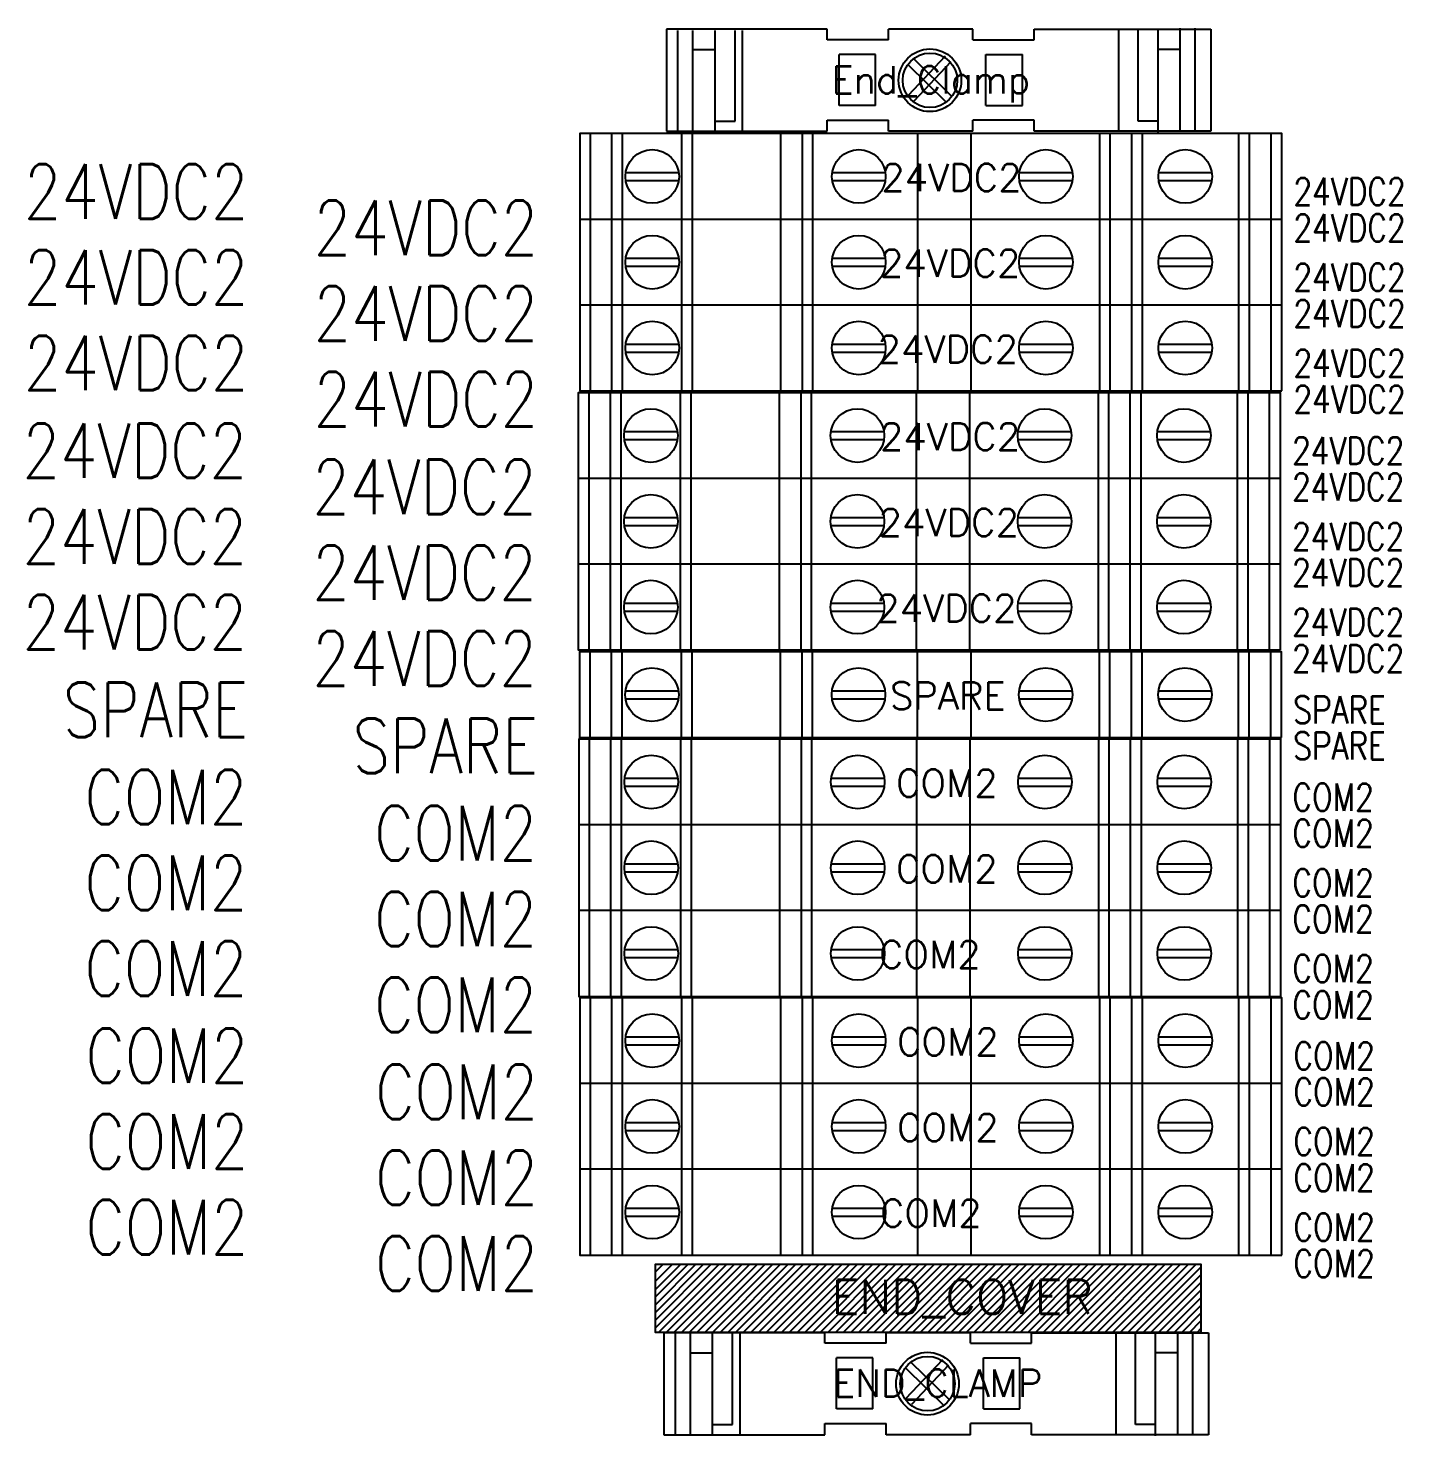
# Model space of a CAD drawing. Header units: inches. Extents: x 0 to 34.2, y 0 to 22.
# Drawn here: x 8.38 to 13.42, y 10.46 to 15.62 of the extents above; entities that cross this region are included whole.
import ezdxf
from ezdxf.enums import TextEntityAlignment as Align

# ---------------------------------------------------------------- set-up
doc = ezdxf.new("R2010")
doc.units = ezdxf.units.IN
doc.header["$MEASUREMENT"] = 0
doc.set_wipeout_variables(frame=1)
for name, color, linetype in [('PSYMS', 7, 'Continuous'), ('PTERM', 4, 'Continuous'), ('PWIRE', 84, 'Continuous')]:
    doc.layers.add(name, color=color, linetype=linetype)
doc.styles.add('WD', font='romans.shx', dxfattribs={"height": 0.185})

# ---------------------------------------------------------------- blocks, each defined once
blk = doc.blocks.new('E_NS35N')
at = {"style": 'WD', "flags": 1}
for tag, height, p in [('INST', 0.125, (-0.0107, 0.4749)), ('LOC', 0.125, (-0.0107, 0.2983)), ('P_TAGSTRIP', 0.125, (-0.0107, 0.1218)), ('MFG', 0.05, (0.0343, -0.4763)), ('CAT', 0.05, (0.0343, -0.5478)), ('WDBLKNAM', 0.05, (0.0343, -0.6193)), ('FP', 0.05, (0.0343, -0.6908)), ('FPT', 0.05, (0.1754, -0.6908)), ('ASSYCODE', 0.05, (0.0343, -0.7892))]:
    blk.add_attdef(tag, text='', height=height, dxfattribs=at).set_placement(p, align=Align.CENTER)
at = {"style": 'WD', "width": 0.8}
blk.add_attdef('WIRENOL', text='', height=0.1, dxfattribs=at).set_placement((-1.0026, -0.1198), align=Align.MIDDLE_RIGHT)
blk.add_attdef('WIRENOR', text='', height=0.1, dxfattribs=at).set_placement((1.0594, -0.1198), align=Align.MIDDLE_LEFT)
at = {"style": 'WD', "flags": 1}
blk.add_attdef('TERMDESCL', text='', height=0.05, dxfattribs=at).set_placement((-1.0001, -0.2348), align=Align.MIDDLE_RIGHT)
blk.add_attdef('TERMDESCR', text='', height=0.05, dxfattribs=at).set_placement((1.0593, -0.2348), align=Align.MIDDLE_LEFT)
blk.add_wipeout([(-0.9692, 0), (-0.3791, 0), (-0.3791, -0.039), (-0.1549, -0.039), (-0.1549, 0), (0.1549, 0), (0.1549, -0.039), (0.3791, -0.039), (0.3791, 0), (1.0277, 0), (1.0277, -0.374), (0.3791, -0.374), (0.3791, -0.3335), (0.1549, -0.3335), (0.1549, -0.374), (-0.1549, -0.374), (-0.1549, -0.3335), (-0.3791, -0.3335), (-0.3791, -0.374), (-0.9692, -0.374)])
blk.add_wipeout([(-0.9692, 0), (-0.3791, 0), (-0.3791, -0.039), (-0.1549, -0.039), (-0.1549, 0), (0.1549, 0), (0.1549, -0.039), (0.3791, -0.039), (0.3791, 0), (1.0277, 0), (1.0277, -0.374), (0.3791, -0.374), (0.3791, -0.3335), (0.1549, -0.3335), (0.1549, -0.374), (-0.1549, -0.374), (-0.1549, -0.3335), (-0.3791, -0.3335), (-0.3791, -0.374), (-0.9692, -0.374)])
for p, q in [((-0.3791, 0), (-0.9692, 0)), ((-0.9692, 0), (-0.9692, -0.374)), ((-0.3791, -0.039), (-0.3791, 0)), ((-0.1549, -0.039), (-0.1549, 0)), ((0.1549, 0), (-0.1549, 0)), ((0.3791, 0), (1.0277, 0)), ((0.3791, -0.039), (0.3791, 0)), ((0.3791, 0), (0.688, 0)), ((0.688, 0), (0.688, -0.374)), ((0.915, -0.3698), (0.915, 0.0042)), ((0.9696, -0.3698), (0.9696, 0.0042)), ((1.0277, 0), (1.0277, -0.374)), ((-0.9268, -0.3782), (-0.9268, -0.0042)), ((-0.8721, -0.3782), (-0.8721, -0.0042)), ((-0.7907, -0.3782), (-0.7907, -0.0042)), ((-0.7175, -0.3364), (-0.7175, -0.0042)), ((-0.6897, -0.3782), (-0.6897, -0.0042)), ((-0.1549, -0.039), (-0.3791, -0.039)), ((0.1549, -0.039), (0.3791, -0.039)), ((0.7604, -0.3364), (0.7604, -0.0042)), ((0.8336, -0.3782), (0.8336, -0.0042)), ((-0.8721, -0.0742), (-0.7907, -0.0742)), ((-0.2026, -0.0921), (-0.3361, -0.0921)), ((-0.3361, -0.2789), (-0.3361, -0.0921)), ((-0.2026, -0.2789), (-0.2026, -0.0921)), ((-0.0817, -0.2418), (0.0537, -0.0978)), ((0.2026, -0.0921), (0.3361, -0.0921)), ((0.2026, -0.2789), (0.2026, -0.0921)), ((0.3361, -0.2789), (0.3361, -0.0921)), ((0.915, -0.0742), (0.8336, -0.0742)), ((-0.0839, -0.1287), (0.057, -0.2672)), ((-0.0636, -0.1077), (0.0776, -0.2466)), ((-0.0606, -0.2619), (0.0751, -0.1176)), ((-0.2026, -0.2789), (-0.3361, -0.2789)), ((0.2026, -0.2789), (0.3361, -0.2789)), ((-0.7907, -0.3364), (-0.7175, -0.3364)), ((-0.3791, -0.374), (-0.3791, -0.3335)), ((-0.3791, -0.3335), (-0.1549, -0.3335)), ((-0.1549, -0.374), (-0.1549, -0.3335)), ((0.3791, -0.3335), (0.1549, -0.3335)), ((0.3791, -0.374), (0.3791, -0.3335)), ((0.8336, -0.3364), (0.7604, -0.3364)), ((-0.9692, -0.374), (-0.3791, -0.374)), ((0.1549, -0.374), (-0.1549, -0.374)), ((1.0277, -0.374), (0.3791, -0.374)), ((0.688, -0.374), (0.3791, -0.374))]:
    blk.add_line(p, q)
for points in [[(0.1549, -0.039), (0.1549, 0)], [(0.1549, -0.374), (0.1549, -0.3335)]]:
    blk.add_lwpolyline(points)
for radius in [0.115, 0.1]:
    blk.add_circle((-0.0027, -0.187), radius)
at = {"style": 'WD'}
for tag in ['WIRENO', 'TERM']:
    blk.add_attdef(tag, text='', height=0.1, dxfattribs=at).set_placement((0.0343, -0.1851), align=Align.MIDDLE_CENTER)
blk = doc.blocks.new('wd_default_02terminal')
at = {"style": 'WD', "flags": 1}
for tag, height, p in [('INST', 0.125, (0.0076, 0.4214)), ('LOC', 0.125, (0.0076, 0.2448)), ('P_TAGSTRIP', 0.125, (0.0076, 0.0683)), ('CAT', 0.05, (0.0052, -0.4504)), ('WDBLKNAM', 0.05, (0.0052, -0.5219)), ('FP', 0.05, (0.0052, -0.5934)), ('FPT', 0.05, (0.1463, -0.5934)), ('ASSYCODE', 0.05, (0.0052, -0.6748))]:
    blk.add_attdef(tag, text='', height=height, dxfattribs=at).set_placement(p, align=Align.CENTER)
at = {"style": 'WD', "width": 0.8}
for tag, p in [('WIRENOL', (-1.3147, -0.2124)), ('L02WIRENOL', (-1.3147, -0.3451))]:
    blk.add_attdef(tag, text='', height=0.1, dxfattribs=at).set_placement(p, align=Align.MIDDLE_RIGHT)
for tag, p in [('WIRENOR', (1.3301, -0.2124)), ('L02WIRENOR', (1.3301, -0.3451))]:
    blk.add_attdef(tag, text='', height=0.1, dxfattribs=at).set_placement(p, align=Align.MIDDLE_LEFT)
at = {"style": 'WD', "flags": 1}
for tag, p in [('L01PINL', (-0.882, -0.3761)), ('L02PINL', (-0.882, -0.4415))]:
    blk.add_attdef(tag, text='', height=0.05, dxfattribs=at).set_placement(p, align=Align.MIDDLE_RIGHT)
blk.add_attdef('L02TERM', text='', height=0.1, dxfattribs=at).set_placement((0, -0.4091), align=Align.MIDDLE_CENTER)
for tag, p in [('L01PINR', (0.8974, -0.3761)), ('L02PINR', (0.8974, -0.4415))]:
    blk.add_attdef(tag, text='', height=0.05, dxfattribs=at).set_placement(p, align=Align.MIDDLE_LEFT)
at = {"linetype": 'Continuous'}
blk.add_wipeout([(1.2871, -0.3144), (1.2871, 0), (-1.2871, 0), (-1.2871, -0.3144), (0.1489, -0.3144)], dxfattribs=at)
for p, q in [((-1.2478, -0.3144), (-1.2478, 0)), ((-1.1692, -0.3144), (-1.1692, 0)), ((-1.1299, -0.3144), (-1.1299, 0)), ((-0.9125, -0.3144), (-0.9125, 0)), ((-0.8732, -0.3144), (-0.8732, 0)), ((-0.5498, -0.3144), (-0.5498, 0)), ((-0.4712, 0), (-0.4712, -0.3144)), ((-0.4319, -0.3144), (-0.4319, 0)), ((-0.0476, -0.3144), (-0.0476, 0)), ((0.1489, -0.3144), (0.1489, 0)), ((0.619, 0), (0.619, -0.3144)), ((0.6583, -0.3144), (0.6583, 0)), ((0.7369, -0.3144), (0.7369, 0)), ((0.7762, -0.3144), (0.7762, 0)), ((1.1299, -0.3144), (1.1299, 0)), ((1.1692, -0.3144), (1.1692, 0)), ((1.2478, -0.3144), (1.2478, 0)), ((-1.1181, -0.1427), (-0.9236, -0.1427)), ((-0.3608, -0.1427), (-0.1666, -0.1427)), ((0.3254, -0.1427), (0.5199, -0.1427)), ((0.8363, -0.1427), (1.0308, -0.1427)), ((-1.1181, -0.1721), (-0.9236, -0.1721)), ((-0.3608, -0.1721), (-0.1666, -0.1721)), ((0.3254, -0.1721), (0.5199, -0.1721)), ((0.8363, -0.1721), (1.0308, -0.1721))]:
    blk.add_line(p, q, dxfattribs=at)
blk.add_lwpolyline([(1.2871, -0.3144), (1.2871, 0), (-1.2871, 0), (-1.2871, -0.3144), (0.1489, -0.3144)], close=True, dxfattribs=at)
for centre in [(-1.021, -0.1572), (-0.2637, -0.1572), (0.4225, -0.1572), (0.9334, -0.1572)]:
    blk.add_circle(centre, 0.0983, dxfattribs=at)
at = {"style": 'WD'}
for tag in ['WIRENO', 'TERM']:
    blk.add_attdef(tag, text='', height=0.1, dxfattribs=at).set_placement((-0.0029, -0.1611), align=Align.MIDDLE_CENTER)
at = {"style": 'WD', "flags": 1}
blk.add_attdef('MFG', text='', height=0.05, dxfattribs=at).set_placement((0.0052, -0.3789), align=Align.CENTER)
blk = doc.blocks.new('wd_default_accessory')
at = {"style": 'WD', "flags": 1}
for tag, p in [('INST', (0, 0.4898)), ('LOC', (0, 0.3023)), ('P_TAGSTRIP', (0, 0.1148))]:
    blk.add_attdef(tag, text='', height=0.125, dxfattribs=at).set_placement(p, align=Align.MIDDLE_CENTER)
at = {"style": 'WD'}
blk.add_attdef('TERM', text='', height=0.125, dxfattribs=at).set_placement((-1.0446, -0.1822), align=Align.RIGHT)
blk.add_wipeout([(1, -0.25), (-1, -0.25), (-1, 0), (1, 0)])
for p, q in [((-0.9608, -0.25), (-0.7108, 0)), ((-0.9326, -0.25), (-0.6826, 0)), ((-0.9044, -0.25), (-0.6544, 0)), ((-0.8762, -0.25), (-0.6262, 0)), ((-0.848, -0.25), (-0.598, 0)), ((-0.8198, -0.25), (-0.5698, 0)), ((-0.7915, -0.25), (-0.5415, 0)), ((-0.7633, -0.25), (-0.5133, 0)), ((-0.7351, -0.25), (-0.4851, 0)), ((-0.7069, -0.25), (-0.4569, 0)), ((-0.6787, -0.25), (-0.4287, 0)), ((-0.6505, -0.25), (-0.4005, 0)), ((-0.6223, -0.25), (-0.3723, 0)), ((-0.5941, -0.25), (-0.3441, 0)), ((-0.5658, -0.25), (-0.3158, 0)), ((-0.5376, -0.25), (-0.2876, 0)), ((-0.5094, -0.25), (-0.2594, 0)), ((-0.453, -0.25), (-0.203, 0)), ((-0.3684, -0.25), (-0.1184, 0)), ((-0.3402, -0.25), (-0.0902, 0)), ((-0.2837, -0.25), (-0.0337, 0)), ((-0.2555, -0.25), (-0.0055, 0)), ((-0.1991, -0.25), (0.0509, 0)), ((-0.1709, -0.25), (0.0791, 0)), ((-0.1427, -0.25), (0.1073, 0)), ((-0.0863, -0.25), (0.1637, 0)), ((-0.058, -0.25), (0.192, 0)), ((-0.0298, -0.25), (0.2202, 0)), ((-0.0016, -0.25), (0.2484, 0)), ((0.0548, -0.25), (0.3048, 0)), ((0.083, -0.25), (0.333, 0)), ((0.1112, -0.25), (0.3612, 0)), ((0.1394, -0.25), (0.3902, 0.0008)), ((0.3933, -0.25), (0.6433, 0)), ((0.4216, -0.25), (0.6716, 0)), ((0.4498, -0.25), (0.6998, 0)), ((0.5062, -0.25), (0.7562, 0)), ((0.5626, -0.25), (0.8126, 0)), ((0.5908, -0.25), (0.8408, 0)), ((0.619, -0.25), (0.869, 0)), ((0.6755, -0.25), (0.9255, 0)), ((0.7319, -0.25), (0.9819, 0)), ((-1, -0.0621), (-0.9379, 0)), ((-1, -0.0282), (-0.9718, 0)), ((-1, -0.1199), (-0.8801, 0)), ((-1, -0.1481), (-0.8519, 0)), ((-1, -0.1763), (-0.8237, 0)), ((-1, -0.2046), (-0.7954, 0)), ((-1, -0.2328), (-0.7672, 0)), ((-1, -0.0926), (-0.9074, 0)), ((-0.989, -0.25), (-0.739, 0)), ((-0.4812, -0.25), (-0.2312, 0)), ((-0.4248, -0.25), (-0.1748, 0)), ((-0.3966, -0.25), (-0.1466, 0)), ((-0.3119, -0.25), (-0.0619, 0)), ((-0.2273, -0.25), (0.0227, 0)), ((-0.1145, -0.25), (0.1355, 0)), ((0.0266, -0.25), (0.2766, 0)), ((0.1677, -0.25), (0.4177, 0)), ((0.1959, -0.25), (0.4459, 0)), ((0.2241, -0.25), (0.4741, 0)), ((0.2523, -0.25), (0.5023, 0)), ((0.2805, -0.25), (0.5305, 0)), ((0.3087, -0.25), (0.5587, 0)), ((0.3369, -0.25), (0.5869, 0)), ((0.3651, -0.25), (0.6151, 0)), ((0.478, -0.25), (0.728, 0)), ((0.5344, -0.25), (0.7844, 0)), ((0.6472, -0.25), (0.8972, 0)), ((0.7037, -0.25), (0.9537, 0)), ((0.7601, -0.25), (1, -0.0101)), ((0.7883, -0.25), (1, -0.0383)), ((0.8165, -0.25), (1, -0.0665)), ((0.8447, -0.25), (1, -0.0947)), ((0.8729, -0.25), (1, -0.1229)), ((0.9012, -0.25), (1, -0.1512)), ((0.9294, -0.25), (1, -0.1794)), ((0.9576, -0.25), (1, -0.2076)), ((0.9858, -0.25), (1, -0.2358))]:
    blk.add_line(p, q)
blk.add_lwpolyline([(1, -0.25), (-1, -0.25), (-1, 0), (1, 0)], close=True)
at = {"style": 'WD', "flags": 1}
for tag, p in [('MFG', (-0.625, -0.0625)), ('WDBLKNAM', (0.5625, -0.0625)), ('CAT', (-0.625, -0.125)), ('FPT', (0.5625, -0.125)), ('ASSYCODE', (-0.625, -0.1875)), ('FP', (0.5625, -0.1875))]:
    blk.add_attdef(tag, text='', height=0.01, dxfattribs=at).set_placement(p, align=Align.MIDDLE_CENTER)

msp = doc.modelspace()

# ---------------------------------------------------------------- block references
at = {"layer": 'PSYMS'}
ref = msp.add_blockref('E_NS35N', (11.6875, 15.6175), dxfattribs=at)
ref.add_attrib('TERM', 'End_Clamp', dxfattribs={"layer": 'PTERM', "height": 0.1, "style": 'WD'}).set_placement((11.6875, 15.4324), align=Align.MIDDLE_CENTER)
ref = msp.add_blockref('wd_default_02terminal', (11.6864, 13.3354), dxfattribs=at)
ref.add_attrib('WIRENO', 'SPARE', dxfattribs={"layer": 'PWIRE', "height": 0.1, "style": 'WD'}).set_placement((11.75, 13.1743), align=Align.MIDDLE_CENTER)
ref.add_attrib('WIRENOL', 'SPARE', dxfattribs={"layer": 'PWIRE', "height": 0.2, "style": 'WD', "width": 0.8}).set_placement((9.1842, 13.123), align=Align.MIDDLE_RIGHT)
ref.add_attrib('L02WIRENOL', 'SPARE', dxfattribs={"layer": '0', "height": 0.2, "style": 'WD', "width": 0.8}).set_placement((10.2467, 12.9903), align=Align.MIDDLE_RIGHT)
ref.add_attrib('WIRENOR', 'SPARE', dxfattribs={"layer": 'PWIRE', "height": 0.1, "style": 'WD', "width": 0.8}).set_placement((13.0165, 13.123), align=Align.MIDDLE_LEFT)
ref.add_attrib('L02WIRENOR', 'SPARE', dxfattribs={"layer": '0', "height": 0.1, "style": 'WD', "width": 0.8}).set_placement((13.0165, 12.9903), align=Align.MIDDLE_LEFT)
ref = msp.add_blockref('wd_default_02terminal', (11.6875, 12.067), dxfattribs=at)
ref.add_attrib('WIRENO', 'COM2', dxfattribs={"layer": 'PWIRE', "height": 0.1, "style": 'WD'}).set_placement((11.75, 11.9059), align=Align.MIDDLE_CENTER)
ref.add_attrib('WIRENOL', 'COM2', dxfattribs={"layer": 'PWIRE', "height": 0.2, "style": 'WD', "width": 0.8}).set_placement((9.1853, 11.8546), align=Align.MIDDLE_RIGHT)
ref.add_attrib('L02WIRENOL', 'COM2', dxfattribs={"layer": '0', "height": 0.2, "style": 'WD', "width": 0.8}).set_placement((10.2478, 11.7219), align=Align.MIDDLE_RIGHT)
ref.add_attrib('WIRENOR', 'COM2', dxfattribs={"layer": 'PWIRE', "height": 0.1, "style": 'WD', "width": 0.8}).set_placement((13.0176, 11.8546), align=Align.MIDDLE_LEFT)
ref.add_attrib('L02WIRENOR', 'COM2', dxfattribs={"layer": '0', "height": 0.1, "style": 'WD', "width": 0.8}).set_placement((13.0176, 11.7219), align=Align.MIDDLE_LEFT)

# ---------------------------------------------------------------- next in the draw order: block references
ref = msp.add_blockref('wd_default_02terminal', (11.6875, 15.2351), dxfattribs=at)
ref.add_attrib('WIRENO', '24VDC2', dxfattribs={"layer": 'PWIRE', "height": 0.1, "style": 'WD'}).set_placement((11.7635, 15.074), align=Align.MIDDLE_CENTER)
ref.add_attrib('WIRENOL', '24VDC2', dxfattribs={"layer": 'PWIRE', "height": 0.2, "style": 'WD', "width": 0.8}).set_placement((9.1853, 15.0227), align=Align.MIDDLE_RIGHT)
ref.add_attrib('L02WIRENOL', '24VDC2', dxfattribs={"layer": '0', "height": 0.2, "style": 'WD', "width": 0.8}).set_placement((10.2478, 14.89), align=Align.MIDDLE_RIGHT)
ref.add_attrib('WIRENOR', '24VDC2', dxfattribs={"layer": 'PWIRE', "height": 0.1, "style": 'WD', "width": 0.8}).set_placement((13.0176, 15.0227), align=Align.MIDDLE_LEFT)
ref.add_attrib('L02WIRENOR', '24VDC2', dxfattribs={"layer": '0', "height": 0.1, "style": 'WD', "width": 0.8}).set_placement((13.0176, 14.89), align=Align.MIDDLE_LEFT)
ref = msp.add_blockref('wd_default_02terminal', (11.6838, 13.0153), dxfattribs=at)
ref.add_attrib('WIRENO', 'COM2', dxfattribs={"layer": 'PWIRE', "height": 0.1, "style": 'WD'}).set_placement((11.7463, 12.8542), align=Align.MIDDLE_CENTER)
ref.add_attrib('WIRENOL', 'COM2', dxfattribs={"layer": 'PWIRE', "height": 0.2, "style": 'WD', "width": 0.8}).set_placement((9.1816, 12.8029), align=Align.MIDDLE_RIGHT)
ref.add_attrib('L02WIRENOL', 'COM2', dxfattribs={"layer": '0', "height": 0.2, "style": 'WD', "width": 0.8}).set_placement((10.2441, 12.6702), align=Align.MIDDLE_RIGHT)
ref.add_attrib('WIRENOR', 'COM2', dxfattribs={"layer": 'PWIRE', "height": 0.1, "style": 'WD', "width": 0.8}).set_placement((13.0138, 12.8029), align=Align.MIDDLE_LEFT)
ref.add_attrib('L02WIRENOR', 'COM2', dxfattribs={"layer": '0', "height": 0.1, "style": 'WD', "width": 0.8}).set_placement((13.0138, 12.6702), align=Align.MIDDLE_LEFT)
ref = msp.add_blockref('wd_default_02terminal', (11.6875, 11.7526), dxfattribs=at)
ref.add_attrib('WIRENO', 'COM2', dxfattribs={"layer": 'PWIRE', "height": 0.1, "style": 'WD'}).set_placement((11.75, 11.5915), align=Align.MIDDLE_CENTER)
ref.add_attrib('WIRENOL', 'COM2', dxfattribs={"layer": 'PWIRE', "height": 0.2, "style": 'WD', "width": 0.8}).set_placement((9.1853, 11.5402), align=Align.MIDDLE_RIGHT)
ref.add_attrib('L02WIRENOL', 'COM2', dxfattribs={"layer": '0', "height": 0.2, "style": 'WD', "width": 0.8}).set_placement((10.2478, 11.4075), align=Align.MIDDLE_RIGHT)
ref.add_attrib('WIRENOR', 'COM2', dxfattribs={"layer": 'PWIRE', "height": 0.1, "style": 'WD', "width": 0.8}).set_placement((13.0176, 11.5402), align=Align.MIDDLE_LEFT)
ref.add_attrib('L02WIRENOR', 'COM2', dxfattribs={"layer": '0', "height": 0.1, "style": 'WD', "width": 0.8}).set_placement((13.0176, 11.4075), align=Align.MIDDLE_LEFT)

# ---------------------------------------------------------------- next in the draw order: block references
ref = msp.add_blockref('wd_default_02terminal', (11.6875, 14.9207), dxfattribs=at)
ref.add_attrib('WIRENO', '24VDC2', dxfattribs={"layer": 'PWIRE', "height": 0.1, "style": 'WD'}).set_placement((11.7587, 14.7596), align=Align.MIDDLE_CENTER)
ref.add_attrib('WIRENOL', '24VDC2', dxfattribs={"layer": 'PWIRE', "height": 0.2, "style": 'WD', "width": 0.8}).set_placement((9.1853, 14.7083), align=Align.MIDDLE_RIGHT)
ref.add_attrib('L02WIRENOL', '24VDC2', dxfattribs={"layer": '0', "height": 0.2, "style": 'WD', "width": 0.8}).set_placement((10.2478, 14.5756), align=Align.MIDDLE_RIGHT)
ref.add_attrib('WIRENOR', '24VDC2', dxfattribs={"layer": 'PWIRE', "height": 0.1, "style": 'WD', "width": 0.8}).set_placement((13.0176, 14.7083), align=Align.MIDDLE_LEFT)
ref.add_attrib('L02WIRENOR', '24VDC2', dxfattribs={"layer": '0', "height": 0.1, "style": 'WD', "width": 0.8}).set_placement((13.0176, 14.5756), align=Align.MIDDLE_LEFT)
ref = msp.add_blockref('wd_default_02terminal', (11.6838, 12.7009), dxfattribs=at)
ref.add_attrib('WIRENO', 'COM2', dxfattribs={"layer": 'PWIRE', "height": 0.1, "style": 'WD'}).set_placement((11.7463, 12.5398), align=Align.MIDDLE_CENTER)
ref.add_attrib('WIRENOL', 'COM2', dxfattribs={"layer": 'PWIRE', "height": 0.2, "style": 'WD', "width": 0.8}).set_placement((9.1816, 12.4885), align=Align.MIDDLE_RIGHT)
ref.add_attrib('L02WIRENOL', 'COM2', dxfattribs={"layer": '0', "height": 0.2, "style": 'WD', "width": 0.8}).set_placement((10.2441, 12.3558), align=Align.MIDDLE_RIGHT)
ref.add_attrib('WIRENOR', 'COM2', dxfattribs={"layer": 'PWIRE', "height": 0.1, "style": 'WD', "width": 0.8}).set_placement((13.0138, 12.4885), align=Align.MIDDLE_LEFT)
ref.add_attrib('L02WIRENOR', 'COM2', dxfattribs={"layer": '0', "height": 0.1, "style": 'WD', "width": 0.8}).set_placement((13.0138, 12.3558), align=Align.MIDDLE_LEFT)
ref = msp.add_blockref('wd_default_02terminal', (11.6875, 11.4382), dxfattribs=at)
ref.add_attrib('WIRENO', 'COM2', dxfattribs={"layer": 'PWIRE', "height": 0.1, "style": 'WD'}).set_placement((11.6875, 11.2771), align=Align.MIDDLE_CENTER)
ref.add_attrib('WIRENOL', 'COM2', dxfattribs={"layer": 'PWIRE', "height": 0.2, "style": 'WD', "width": 0.8}).set_placement((9.1853, 11.2258), align=Align.MIDDLE_RIGHT)
ref.add_attrib('L02WIRENOL', 'COM2', dxfattribs={"layer": '0', "height": 0.2, "style": 'WD', "width": 0.8}).set_placement((10.2478, 11.0931), align=Align.MIDDLE_RIGHT)
ref.add_attrib('WIRENOR', 'COM2', dxfattribs={"layer": 'PWIRE', "height": 0.1, "style": 'WD', "width": 0.8}).set_placement((13.0176, 11.2258), align=Align.MIDDLE_LEFT)
ref.add_attrib('L02WIRENOR', 'COM2', dxfattribs={"layer": '0', "height": 0.1, "style": 'WD', "width": 0.8}).set_placement((13.0176, 11.0931), align=Align.MIDDLE_LEFT)

# ---------------------------------------------------------------- next in the draw order: block references
ref = msp.add_blockref('wd_default_02terminal', (11.6875, 14.6063), dxfattribs=at)
ref.add_attrib('WIRENO', '24VDC2', dxfattribs={"layer": 'PWIRE', "height": 0.1, "style": 'WD'}).set_placement((11.75, 14.4452), align=Align.MIDDLE_CENTER)
ref.add_attrib('WIRENOL', '24VDC2', dxfattribs={"layer": 'PWIRE', "height": 0.2, "style": 'WD', "width": 0.8}).set_placement((9.1853, 14.3939), align=Align.MIDDLE_RIGHT)
ref.add_attrib('L02WIRENOL', '24VDC2', dxfattribs={"layer": '0', "height": 0.2, "style": 'WD', "width": 0.8}).set_placement((10.2478, 14.2612), align=Align.MIDDLE_RIGHT)
ref.add_attrib('WIRENOR', '24VDC2', dxfattribs={"layer": 'PWIRE', "height": 0.1, "style": 'WD', "width": 0.8}).set_placement((13.0176, 14.3939), align=Align.MIDDLE_LEFT)
ref.add_attrib('L02WIRENOR', '24VDC2', dxfattribs={"layer": '0', "height": 0.1, "style": 'WD', "width": 0.8}).set_placement((13.0176, 14.2612), align=Align.MIDDLE_LEFT)
ref = msp.add_blockref('wd_default_02terminal', (11.6838, 12.3865), dxfattribs=at)
ref.add_attrib('WIRENO', 'COM2', dxfattribs={"layer": 'PWIRE', "height": 0.1, "style": 'WD'}).set_placement((11.6838, 12.2254), align=Align.MIDDLE_CENTER)
ref.add_attrib('WIRENOL', 'COM2', dxfattribs={"layer": 'PWIRE', "height": 0.2, "style": 'WD', "width": 0.8}).set_placement((9.1816, 12.1741), align=Align.MIDDLE_RIGHT)
ref.add_attrib('L02WIRENOL', 'COM2', dxfattribs={"layer": '0', "height": 0.2, "style": 'WD', "width": 0.8}).set_placement((10.2441, 12.0414), align=Align.MIDDLE_RIGHT)
ref.add_attrib('WIRENOR', 'COM2', dxfattribs={"layer": 'PWIRE', "height": 0.1, "style": 'WD', "width": 0.8}).set_placement((13.0138, 12.1741), align=Align.MIDDLE_LEFT)
ref.add_attrib('L02WIRENOR', 'COM2', dxfattribs={"layer": '0', "height": 0.1, "style": 'WD', "width": 0.8}).set_placement((13.0138, 12.0414), align=Align.MIDDLE_LEFT)
ref = msp.add_blockref('wd_default_accessory', (11.6785, 11.09), dxfattribs=at)
ref.add_attrib('TERM', 'END_COVER', dxfattribs={"layer": 'PTERM', "height": 0.125, "style": 'WD'}).set_placement((12.2827, 10.9078), align=Align.RIGHT)

# ---------------------------------------------------------------- next in the draw order: block references
ref = msp.add_blockref('wd_default_02terminal', (11.6825, 14.2852), dxfattribs=at)
ref.add_attrib('WIRENO', '24VDC2', dxfattribs={"layer": 'PWIRE', "height": 0.1, "style": 'WD'}).set_placement((11.7585, 14.1241), align=Align.MIDDLE_CENTER)
ref.add_attrib('WIRENOL', '24VDC2', dxfattribs={"layer": 'PWIRE', "height": 0.2, "style": 'WD', "width": 0.8}).set_placement((9.1804, 14.0727), align=Align.MIDDLE_RIGHT)
ref.add_attrib('L02WIRENOL', '24VDC2', dxfattribs={"layer": '0', "height": 0.2, "style": 'WD', "width": 0.8}).set_placement((10.2429, 13.94), align=Align.MIDDLE_RIGHT)
ref.add_attrib('WIRENOR', '24VDC2', dxfattribs={"layer": 'PWIRE', "height": 0.1, "style": 'WD', "width": 0.8}).set_placement((13.0126, 14.0727), align=Align.MIDDLE_LEFT)
ref.add_attrib('L02WIRENOR', '24VDC2', dxfattribs={"layer": '0', "height": 0.1, "style": 'WD', "width": 0.8}).set_placement((13.0126, 13.94), align=Align.MIDDLE_LEFT)
ref = msp.add_blockref('E_NS35N', (11.6785, 10.8392), dxfattribs=at)
ref.add_attrib('TERM', 'END_CLAMP', dxfattribs={"layer": 'PTERM', "height": 0.1, "style": 'WD'}).set_placement((11.7128, 10.6542), align=Align.MIDDLE_CENTER)

# ---------------------------------------------------------------- next in the draw order: block references
ref = msp.add_blockref('wd_default_02terminal', (11.6825, 13.9708), dxfattribs=at)
ref.add_attrib('WIRENO', '24VDC2', dxfattribs={"layer": 'PWIRE', "height": 0.1, "style": 'WD'}).set_placement((11.7538, 13.8097), align=Align.MIDDLE_CENTER)
ref.add_attrib('WIRENOL', '24VDC2', dxfattribs={"layer": 'PWIRE', "height": 0.2, "style": 'WD', "width": 0.8}).set_placement((9.1804, 13.7583), align=Align.MIDDLE_RIGHT)
ref.add_attrib('L02WIRENOL', '24VDC2', dxfattribs={"layer": '0', "height": 0.2, "style": 'WD', "width": 0.8}).set_placement((10.2429, 13.6256), align=Align.MIDDLE_RIGHT)
ref.add_attrib('WIRENOR', '24VDC2', dxfattribs={"layer": 'PWIRE', "height": 0.1, "style": 'WD', "width": 0.8}).set_placement((13.0126, 13.7583), align=Align.MIDDLE_LEFT)
ref.add_attrib('L02WIRENOR', '24VDC2', dxfattribs={"layer": '0', "height": 0.1, "style": 'WD', "width": 0.8}).set_placement((13.0126, 13.6256), align=Align.MIDDLE_LEFT)

# ---------------------------------------------------------------- next in the draw order: block references
ref = msp.add_blockref('wd_default_02terminal', (11.6825, 13.6564), dxfattribs=at)
ref.add_attrib('WIRENO', '24VDC2', dxfattribs={"layer": 'PWIRE', "height": 0.1, "style": 'WD'}).set_placement((11.745, 13.4953), align=Align.MIDDLE_CENTER)
ref.add_attrib('WIRENOL', '24VDC2', dxfattribs={"layer": 'PWIRE', "height": 0.2, "style": 'WD', "width": 0.8}).set_placement((9.1804, 13.4439), align=Align.MIDDLE_RIGHT)
ref.add_attrib('L02WIRENOL', '24VDC2', dxfattribs={"layer": '0', "height": 0.2, "style": 'WD', "width": 0.8}).set_placement((10.2429, 13.3112), align=Align.MIDDLE_RIGHT)
ref.add_attrib('WIRENOR', '24VDC2', dxfattribs={"layer": 'PWIRE', "height": 0.1, "style": 'WD', "width": 0.8}).set_placement((13.0126, 13.4439), align=Align.MIDDLE_LEFT)
ref.add_attrib('L02WIRENOR', '24VDC2', dxfattribs={"layer": '0', "height": 0.1, "style": 'WD', "width": 0.8}).set_placement((13.0126, 13.3112), align=Align.MIDDLE_LEFT)

doc.saveas('drawing.dxf')
